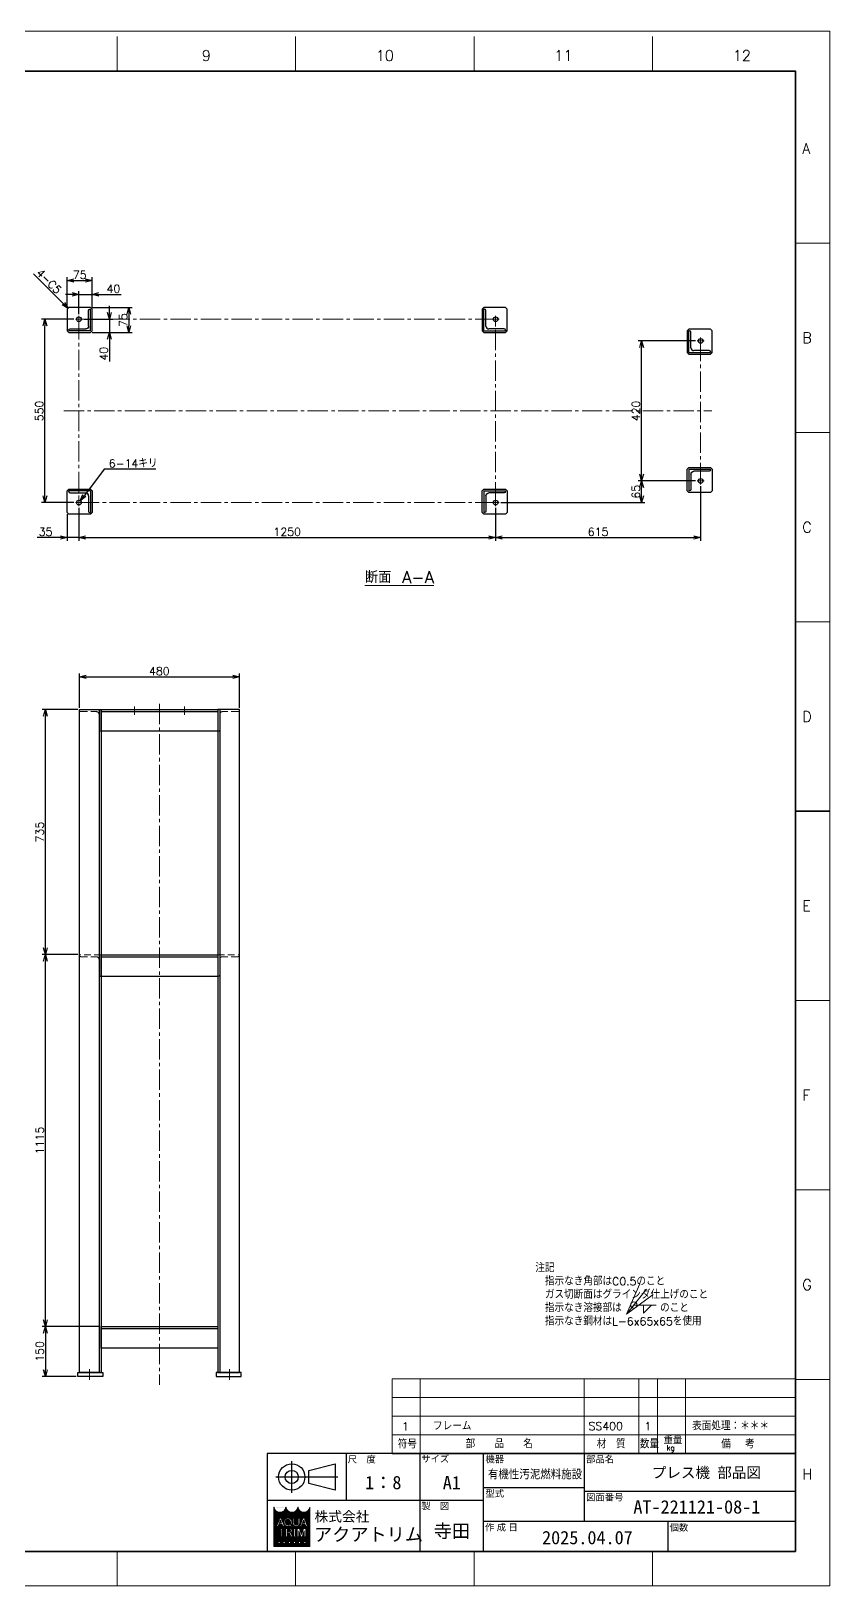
# Model space of a CAD drawing. Header units: millimetres. Extents: x 0 to 6626, y -38 to 4663.
# Drawn here: x 4229 to 6626, y 0 to 4663 of the extents above; entities that cross this region are included whole.
import ezdxf
from ezdxf.enums import TextEntityAlignment as Align

# ---------------------------------------------------------------- set-up
doc = ezdxf.new("R2010")
doc.units = ezdxf.units.MM
doc.header["$LTSCALE"] = 3.2
doc.header["$PDMODE"] = 99
doc.header["$PDSIZE"] = 1
doc.linetypes.add('CENTER2', pattern=[28.575, 19.05, -3.175, 3.175, -3.175])
doc.linetypes.add('HIDDEN', pattern=[9.525, 6.35, -3.175])
for name, color, linetype, lineweight in [('04_HIDDEN', 2, 'HIDDEN', 13), ('05_CENTER', 4, 'CENTER2', 13), ('07_TEXT', 3, 'Continuous', 13), ('08_DIM', 3, 'Continuous', 13), ('90_FRAME', 5, 'Continuous', 35)]:
    doc.layers.add(name, color=color, linetype=linetype, lineweight=lineweight)
doc.layers.add('91_BLANK', color=5, linetype='Continuous', lineweight=0, plot=False)
doc.styles.add('KSS_TXT', font='txt.shx', dxfattribs={"bigfont": 'extfont2.shx'})
doc.styles.add('MS_G', font='MS Gothic.ttf')
doc.styles.get("Standard").update_dxf_attribs({"font": 'txt.shx', "bigfont": 'extfont2.shx'})
doc.styles.add('表題用', font='MS PGothic.ttf')
doc.dimstyles.new('KSS_DIM', dxfattribs={"dimscale": 8, "dimtxt": 3, "dimasz": 2.5, "dimexe": 1.25, "dimexo": 0.625, "dimtad": 1, "dimdsep": 46, "dimtxsty": 'KSS_TXT', "dimblk": 'OPEN30', "dimcen": 0, "dimazin": 2, "dimtfac": 0.75, "dimtmove": 0, "dimatfit": 3, "dimldrblk": 'OPEN30', "dimfxl": 1.25, "dimtolj": 1, "dimarcsym": 0})
doc.dimstyles.new('KSS_DIM$3', dxfattribs={"dimscale": 8, "dimtxt": 3, "dimasz": 2.5, "dimexe": 1.25, "dimexo": 0.625, "dimtad": 1, "dimtih": 1, "dimtoh": 1, "dimdsep": 46, "dimtxsty": 'KSS_TXT', "dimblk": 'OPEN30', "dimcen": 0, "dimazin": 2, "dimtfac": 0.75, "dimtofl": 0, "dimtmove": 0, "dimatfit": 3, "dimldrblk": 'OPEN30', "dimfxl": 1.25, "dimtolj": 1, "dimarcsym": 0})

# ---------------------------------------------------------------- blocks, each defined once
blk = doc.blocks.new('Weld-line')
blk.add_line((0, 0), (1, 0))
blk = doc.blocks.new('Weld10-s5')
blk.add_circle((0, 0), 2)
blk = doc.blocks.new('Weld10-a1')
for p, q in [((5, 0), (0, 5)), ((0, 5), (0, 0)), ((0, 0), (5, 0))]:
    blk.add_line(p, q)
at = {"width": 0.9}
blk.add_attdef('S', text='', height=2.8, dxfattribs=at).set_placement((-2, 1), align=Align.RIGHT)
blk.add_attdef('L', (8, 1), '', height=2.8, dxfattribs=at)
blk = doc.blocks.new('_Open30')
at = {"color": 0, "linetype": 'ByBlock', "lineweight": -2}
for p, q in [((-1, 0.268), (0, 0)), ((0, 0), (-1, -0.268)), ((0, 0), (-1, 0))]:
    blk.add_line(p, q, dxfattribs=at)
blk = doc.blocks.new('*D185')
at = {"layer": '08_DIM', "color": 0, "lineweight": -2, "transparency": 16777216}
for p, q in [((4372.8, 3233.8), (4372.8, 3134.5)), ((4337.8, 3214.1), (4337.8, 3134.5)), ((4317.8, 3144.5), (4247.8, 3144.5)), ((4372.8, 3144.5), (4337.8, 3144.5)), ((4392.8, 3144.5), (4412.8, 3144.5))]:
    blk.add_line(p, q, dxfattribs=at)
at = {"layer": 'Defpoints', "color": 0, "transparency": 16777216}
for p in [(4337.8, 3219.1), (4372.8, 3238.8), (4337.8, 3144.5)]:
    blk.add_point(p, dxfattribs=at)
at = {"layer": '08_DIM', "color": 0, "lineweight": -2, "transparency": 16777216, "xscale": 20, "yscale": 20, "zscale": 20}
blk.add_blockref('_Open30', (4337.8, 3144.5), dxfattribs=at)
at = {"layer": '08_DIM', "color": 0, "lineweight": -2, "transparency": 16777216, "xscale": 20, "yscale": 20, "zscale": 20, "rotation": 180}
blk.add_blockref('_Open30', (4372.8, 3144.5), dxfattribs=at)
at = {"layer": '08_DIM', "color": 0, "transparency": 16777216, "insert": (4272.8, 3161.5), "char_height": 24, "attachment_point": 5, "style": 'KSS_TXT'}
blk.add_mtext('\\A1;35', dxfattribs=at)
blk = doc.blocks.new('*D186')
at = {"layer": '08_DIM', "color": 0, "lineweight": -2, "transparency": 16777216}
for p, q in [((4372.8, 3233.8), (4372.8, 3134.5)), ((5622.8, 3233.8), (5622.8, 3134.5)), ((4392.8, 3144.5), (5602.8, 3144.5))]:
    blk.add_line(p, q, dxfattribs=at)
at = {"layer": 'Defpoints', "color": 0, "transparency": 16777216}
for p in [(4372.8, 3238.8), (5622.8, 3238.8), (5622.8, 3144.5)]:
    blk.add_point(p, dxfattribs=at)
at = {"layer": '08_DIM', "color": 0, "lineweight": -2, "transparency": 16777216, "xscale": 20, "yscale": 20, "zscale": 20, "rotation": 180}
blk.add_blockref('_Open30', (4372.8, 3144.5), dxfattribs=at)
at = {"layer": '08_DIM', "color": 0, "lineweight": -2, "transparency": 16777216, "xscale": 20, "yscale": 20, "zscale": 20}
blk.add_blockref('_Open30', (5622.8, 3144.5), dxfattribs=at)
at = {"layer": '08_DIM', "color": 0, "transparency": 16777216, "insert": (4997.8, 3161.5), "char_height": 24, "attachment_point": 5, "style": 'KSS_TXT'}
blk.add_mtext('\\A1;1250', dxfattribs=at)
blk = doc.blocks.new('*D187')
at = {"layer": '08_DIM', "color": 0, "lineweight": -2, "transparency": 16777216}
for p, q in [((6237.8, 3298.8), (6237.8, 3134.5)), ((5622.8, 3233.8), (5622.8, 3134.5)), ((5642.8, 3144.5), (6217.8, 3144.5))]:
    blk.add_line(p, q, dxfattribs=at)
at = {"layer": 'Defpoints', "color": 0, "transparency": 16777216}
for p in [(6237.8, 3303.8), (5622.8, 3238.8), (6237.8, 3144.5)]:
    blk.add_point(p, dxfattribs=at)
at = {"layer": '08_DIM', "color": 0, "lineweight": -2, "transparency": 16777216, "xscale": 20, "yscale": 20, "zscale": 20, "rotation": 180}
blk.add_blockref('_Open30', (5622.8, 3144.5), dxfattribs=at)
at = {"layer": '08_DIM', "color": 0, "lineweight": -2, "transparency": 16777216, "xscale": 20, "yscale": 20, "zscale": 20}
blk.add_blockref('_Open30', (6237.8, 3144.5), dxfattribs=at)
at = {"layer": '08_DIM', "color": 0, "transparency": 16777216, "insert": (5930.3, 3161.5), "char_height": 24, "attachment_point": 5, "style": 'KSS_TXT'}
blk.add_mtext('\\A1;615', dxfattribs=at)
blk = doc.blocks.new('*D188')
at = {"layer": '08_DIM', "color": 0, "lineweight": -2, "transparency": 16777216}
for p, q in [((4357.4, 3799.1), (4261, 3799.1)), ((4271, 3269.1), (4271, 3779.1)), ((4357.4, 3249.1), (4261, 3249.1))]:
    blk.add_line(p, q, dxfattribs=at)
at = {"layer": 'Defpoints', "color": 0, "transparency": 16777216}
for p in [(4271, 3799.1), (4362.4, 3799.1), (4362.4, 3249.1)]:
    blk.add_point(p, dxfattribs=at)
at = {"layer": '08_DIM', "color": 0, "lineweight": -2, "transparency": 16777216, "xscale": 20, "yscale": 20, "zscale": 20}
for p, rotation in [((4271, 3799.1), 90), ((4271, 3249.1), 270)]:
    blk.add_blockref('_Open30', p, dxfattribs=dict(at, rotation=rotation))
at = {"layer": '08_DIM', "color": 0, "transparency": 16777216, "insert": (4254, 3524.1), "char_height": 24, "attachment_point": 5, "rotation": 90, "style": 'KSS_TXT'}
blk.add_mtext('\\A1;550', dxfattribs=at)
blk = doc.blocks.new('*D189')
at = {"layer": '08_DIM', "color": 0, "lineweight": -2, "transparency": 16777216}
for p, q in [((6222.4, 3314.1), (6050.7, 3314.1)), ((6060.7, 3269.1), (6060.7, 3294.1)), ((5638.1, 3249.1), (6070.7, 3249.1))]:
    blk.add_line(p, q, dxfattribs=at)
at = {"layer": 'Defpoints', "color": 0, "transparency": 16777216}
for p in [(6060.7, 3314.1), (6227.4, 3314.1), (5633.1, 3249.1)]:
    blk.add_point(p, dxfattribs=at)
at = {"layer": '08_DIM', "color": 0, "lineweight": -2, "transparency": 16777216, "xscale": 20, "yscale": 20, "zscale": 20}
for p, rotation in [((6060.7, 3314.1), 90), ((6060.7, 3249.1), 270)]:
    blk.add_blockref('_Open30', p, dxfattribs=dict(at, rotation=rotation))
at = {"layer": '08_DIM', "color": 0, "transparency": 16777216, "insert": (6043.7, 3281.6), "char_height": 24, "attachment_point": 5, "rotation": 90, "style": 'KSS_TXT'}
blk.add_mtext('\\A1;65', dxfattribs=at)
blk = doc.blocks.new('*D190')
at = {"layer": '08_DIM', "color": 0, "lineweight": -2, "transparency": 16777216}
for p, q in [((6222.4, 3734.1), (6050.7, 3734.1)), ((6060.7, 3334.1), (6060.7, 3714.1)), ((6222.4, 3314.1), (6050.7, 3314.1))]:
    blk.add_line(p, q, dxfattribs=at)
at = {"layer": 'Defpoints', "color": 0, "transparency": 16777216}
for p in [(6060.7, 3734.1), (6227.4, 3734.1), (6227.4, 3314.1)]:
    blk.add_point(p, dxfattribs=at)
at = {"layer": '08_DIM', "color": 0, "lineweight": -2, "transparency": 16777216, "xscale": 20, "yscale": 20, "zscale": 20}
for p, rotation in [((6060.7, 3734.1), 90), ((6060.7, 3314.1), 270)]:
    blk.add_blockref('_Open30', p, dxfattribs=dict(at, rotation=rotation))
at = {"layer": '08_DIM', "color": 0, "transparency": 16777216, "insert": (6043.7, 3524.1), "char_height": 24, "attachment_point": 5, "rotation": 90, "style": 'KSS_TXT'}
blk.add_mtext('\\A1;420', dxfattribs=at)
blk = doc.blocks.new('*D191')
at = {"layer": '08_DIM', "color": 0, "lineweight": -2, "transparency": 16777216}
for p, q in [((4337.8, 3834.1), (4337.8, 3925.2)), ((4412.8, 3834.1), (4412.8, 3925.2)), ((4357.8, 3915.2), (4392.8, 3915.2))]:
    blk.add_line(p, q, dxfattribs=at)
at = {"layer": 'Defpoints', "color": 0, "transparency": 16777216}
for p in [(4412.8, 3915.2), (4337.8, 3829.1), (4412.8, 3829.1)]:
    blk.add_point(p, dxfattribs=at)
at = {"layer": '08_DIM', "color": 0, "lineweight": -2, "transparency": 16777216, "xscale": 20, "yscale": 20, "zscale": 20, "rotation": 180}
blk.add_blockref('_Open30', (4337.8, 3915.2), dxfattribs=at)
at = {"layer": '08_DIM', "color": 0, "lineweight": -2, "transparency": 16777216, "xscale": 20, "yscale": 20, "zscale": 20}
blk.add_blockref('_Open30', (4412.8, 3915.2), dxfattribs=at)
at = {"layer": '08_DIM', "color": 0, "transparency": 16777216, "insert": (4375.3, 3932.3), "char_height": 24, "attachment_point": 5, "style": 'KSS_TXT'}
blk.add_mtext('\\A1;75', dxfattribs=at)
blk = doc.blocks.new('*D192')
at = {"layer": '08_DIM', "color": 0, "lineweight": -2, "transparency": 16777216}
for p, q in [((4352.8, 3873.6), (4332.8, 3873.6)), ((4372.8, 3814.5), (4372.8, 3883.6)), ((4372.8, 3873.6), (4412.8, 3873.6)), ((4412.8, 3834.1), (4412.8, 3883.6)), ((4432.8, 3873.6), (4499.8, 3873.6))]:
    blk.add_line(p, q, dxfattribs=at)
at = {"layer": 'Defpoints', "color": 0, "transparency": 16777216}
for p in [(4412.8, 3873.6), (4412.8, 3829.1), (4372.8, 3809.5)]:
    blk.add_point(p, dxfattribs=at)
at = {"layer": '08_DIM', "color": 0, "lineweight": -2, "transparency": 16777216, "xscale": 20, "yscale": 20, "zscale": 20}
blk.add_blockref('_Open30', (4372.8, 3873.6), dxfattribs=at)
at = {"layer": '08_DIM', "color": 0, "lineweight": -2, "transparency": 16777216, "xscale": 20, "yscale": 20, "zscale": 20, "rotation": 180}
blk.add_blockref('_Open30', (4412.8, 3873.6), dxfattribs=at)
at = {"layer": '08_DIM', "color": 0, "transparency": 16777216, "insert": (4476.3, 3890.6), "char_height": 24, "attachment_point": 5, "style": 'KSS_TXT'}
blk.add_mtext('\\A1;40', dxfattribs=at)
blk = doc.blocks.new('*D193')
at = {"layer": '08_DIM', "color": 0, "lineweight": -2, "transparency": 16777216}
for p, q in [((4464.3, 3819.1), (4464.3, 3839.1)), ((4388.1, 3799.1), (4474.3, 3799.1)), ((4464.3, 3799.1), (4464.3, 3759.1)), ((4412.8, 3759.1), (4474.3, 3759.1)), ((4464.3, 3739.1), (4464.3, 3672.1))]:
    blk.add_line(p, q, dxfattribs=at)
at = {"layer": 'Defpoints', "color": 0, "transparency": 16777216}
for p in [(4383.1, 3799.1), (4407.8, 3759.1), (4464.3, 3759.1)]:
    blk.add_point(p, dxfattribs=at)
at = {"layer": '08_DIM', "color": 0, "lineweight": -2, "transparency": 16777216, "xscale": 20, "yscale": 20, "zscale": 20}
for p, rotation in [((4464.3, 3799.1), 270), ((4464.3, 3759.1), 90)]:
    blk.add_blockref('_Open30', p, dxfattribs=dict(at, rotation=rotation))
at = {"layer": '08_DIM', "color": 0, "transparency": 16777216, "insert": (4447.3, 3695.6), "char_height": 24, "attachment_point": 5, "rotation": 90, "style": 'KSS_TXT'}
blk.add_mtext('\\A1;40', dxfattribs=at)
blk = doc.blocks.new('*D194')
at = {"layer": '08_DIM', "color": 0, "lineweight": -2, "transparency": 16777216}
for p, q in [((4412.8, 3834.1), (4532.5, 3834.1)), ((4522.5, 3814.1), (4522.5, 3779.1)), ((4412.8, 3759.1), (4532.5, 3759.1))]:
    blk.add_line(p, q, dxfattribs=at)
at = {"layer": 'Defpoints', "color": 0, "transparency": 16777216}
for p in [(4407.8, 3834.1), (4407.8, 3759.1), (4522.5, 3759.1)]:
    blk.add_point(p, dxfattribs=at)
at = {"layer": '08_DIM', "color": 0, "lineweight": -2, "transparency": 16777216, "xscale": 20, "yscale": 20, "zscale": 20}
for p, rotation in [((4522.5, 3834.1), 90), ((4522.5, 3759.1), 270)]:
    blk.add_blockref('_Open30', p, dxfattribs=dict(at, rotation=rotation))
at = {"layer": '08_DIM', "color": 0, "transparency": 16777216, "insert": (4505.5, 3796.6), "char_height": 24, "attachment_point": 5, "rotation": 90, "style": 'KSS_TXT'}
blk.add_mtext('\\A1;75', dxfattribs=at)
blk = doc.blocks.new('*D195')
at = {"layer": '08_DIM', "color": 0, "lineweight": -2, "transparency": 16777216}
blk.add_line((4326.1, 3845.8), (4236.2, 3935.7), dxfattribs=at)
at = {"layer": 'Defpoints', "color": 0, "transparency": 16777216}
for p in [(4229.5, 3942.3), (4229.5, 3942.3), (4340.3, 3831.6)]:
    blk.add_point(p, dxfattribs=at)
at = {"layer": '08_DIM', "color": 0, "lineweight": -2, "transparency": 16777216, "xscale": 20, "yscale": 20, "zscale": 20, "rotation": 315}
blk.add_blockref('_Open30', (4340.3, 3831.6), dxfattribs=at)
at = {"layer": '08_DIM', "color": 0, "transparency": 16777216, "insert": (4282.9, 3913), "char_height": 24, "attachment_point": 5, "rotation": 315, "style": 'KSS_TXT'}
blk.add_mtext('\\A1;4-C5', dxfattribs=at)
blk = doc.blocks.new('*D196')
at = {"layer": '08_DIM', "color": 0, "lineweight": -2, "transparency": 16777216}
for p, q in [((4449, 3349.6), (4389.1, 3270.6)), ((4603.2, 3349.6), (4449, 3349.6))]:
    blk.add_line(p, q, dxfattribs=at)
at = {"layer": 'Defpoints', "color": 0, "transparency": 16777216}
for p in [(4368.5, 3243.5), (4377, 3254.7)]:
    blk.add_point(p, dxfattribs=at)
at = {"layer": '08_DIM', "color": 0, "lineweight": -2, "transparency": 16777216, "xscale": 20, "yscale": 20, "zscale": 20, "rotation": 232.8292737264788}
blk.add_blockref('_Open30', (4377, 3254.7), dxfattribs=at)
at = {"layer": '08_DIM', "color": 0, "transparency": 16777216, "insert": (4535.6, 3366.6), "char_height": 24, "attachment_point": 5, "style": 'KSS_TXT'}
blk.add_mtext('\\A1;6-14キリ', dxfattribs=at)
blk = doc.blocks.new('A$C402B3D07')
at = {"color": 0}
for p, q in [((0, 0), (-65, 0)), ((-65, -2), (-65, 0)), ((0, 0), (0, -65)), ((-61, -6), (-14.5, -6)), ((-6, -14.5), (-6, -61)), ((-2, -65), (0, -65))]:
    blk.add_line(p, q, dxfattribs=at)
for centre, radius, start, end in [((-61, -2), 4, 180, 270), ((-14.5, -14.5), 8.5, 0, 90), ((-2, -61), 4, 180, 270)]:
    blk.add_arc(centre, radius, start, end, dxfattribs=at)
blk = doc.blocks.new('*D208')
at = {"layer": '08_DIM', "color": 0, "lineweight": -2, "transparency": 16777216}
for p, q in [((4434.2, 778.3), (4262.3, 778.3)), ((4272.3, 758.3), (4272.3, 648.3)), ((4364.2, 628.3), (4262.3, 628.3))]:
    blk.add_line(p, q, dxfattribs=at)
at = {"layer": 'Defpoints', "color": 0, "transparency": 16777216}
for p in [(4439.2, 778.3), (4272.3, 628.3), (4369.2, 628.3)]:
    blk.add_point(p, dxfattribs=at)
at = {"layer": '08_DIM', "color": 0, "lineweight": -2, "transparency": 16777216, "xscale": 20, "yscale": 20, "zscale": 20}
for p, rotation in [((4272.3, 778.3), 90), ((4272.3, 628.3), 270)]:
    blk.add_blockref('_Open30', p, dxfattribs=dict(at, rotation=rotation))
at = {"layer": '08_DIM', "color": 0, "transparency": 16777216, "insert": (4255.3, 703.3), "char_height": 24, "attachment_point": 5, "rotation": 90, "style": 'KSS_TXT'}
blk.add_mtext('\\A1;150', dxfattribs=at)
blk = doc.blocks.new('*D209')
at = {"layer": '08_DIM', "color": 0, "lineweight": -2, "transparency": 16777216}
for p, q in [((4369.2, 1893.3), (4262.3, 1893.3)), ((4272.3, 798.3), (4272.3, 1873.3)), ((4434.2, 778.3), (4262.3, 778.3))]:
    blk.add_line(p, q, dxfattribs=at)
at = {"layer": 'Defpoints', "color": 0, "transparency": 16777216}
for p in [(4272.3, 1893.3), (4374.2, 1893.3), (4439.2, 778.3)]:
    blk.add_point(p, dxfattribs=at)
at = {"layer": '08_DIM', "color": 0, "lineweight": -2, "transparency": 16777216, "xscale": 20, "yscale": 20, "zscale": 20}
for p, rotation in [((4272.3, 1893.3), 90), ((4272.3, 778.3), 270)]:
    blk.add_blockref('_Open30', p, dxfattribs=dict(at, rotation=rotation))
at = {"layer": '08_DIM', "color": 0, "transparency": 16777216, "insert": (4255.3, 1335.8), "char_height": 24, "attachment_point": 5, "rotation": 90, "style": 'KSS_TXT'}
blk.add_mtext('\\A1;1115', dxfattribs=at)
blk = doc.blocks.new('*D210')
at = {"layer": '08_DIM', "color": 0, "lineweight": -2, "transparency": 16777216}
for p, q in [((4369.2, 2628.3), (4262.3, 2628.3)), ((4272.3, 1913.3), (4272.3, 2608.3)), ((4369.2, 1893.3), (4262.3, 1893.3))]:
    blk.add_line(p, q, dxfattribs=at)
at = {"layer": 'Defpoints', "color": 0, "transparency": 16777216}
for p in [(4272.3, 2628.3), (4374.2, 2628.3), (4374.2, 1893.3)]:
    blk.add_point(p, dxfattribs=at)
at = {"layer": '08_DIM', "color": 0, "lineweight": -2, "transparency": 16777216, "xscale": 20, "yscale": 20, "zscale": 20}
for p, rotation in [((4272.3, 2628.3), 90), ((4272.3, 1893.3), 270)]:
    blk.add_blockref('_Open30', p, dxfattribs=dict(at, rotation=rotation))
at = {"layer": '08_DIM', "color": 0, "transparency": 16777216, "insert": (4255.3, 2260.8), "char_height": 24, "attachment_point": 5, "rotation": 90, "style": 'KSS_TXT'}
blk.add_mtext('\\A1;735', dxfattribs=at)
blk = doc.blocks.new('*D211')
at = {"layer": '08_DIM', "color": 0, "lineweight": -2, "transparency": 16777216}
for p, q in [((4374.2, 2633.3), (4374.2, 2736.6)), ((4394.2, 2726.6), (4834.2, 2726.6)), ((4854.2, 2633.3), (4854.2, 2736.6))]:
    blk.add_line(p, q, dxfattribs=at)
at = {"layer": 'Defpoints', "color": 0, "transparency": 16777216}
for p in [(4854.2, 2726.6), (4374.2, 2628.3), (4854.2, 2628.3)]:
    blk.add_point(p, dxfattribs=at)
at = {"layer": '08_DIM', "color": 0, "lineweight": -2, "transparency": 16777216, "xscale": 20, "yscale": 20, "zscale": 20, "rotation": 180}
blk.add_blockref('_Open30', (4374.2, 2726.6), dxfattribs=at)
at = {"layer": '08_DIM', "color": 0, "lineweight": -2, "transparency": 16777216, "xscale": 20, "yscale": 20, "zscale": 20}
blk.add_blockref('_Open30', (4854.2, 2726.6), dxfattribs=at)
at = {"layer": '08_DIM', "color": 0, "transparency": 16777216, "insert": (4614.2, 2743.6), "char_height": 24, "attachment_point": 5, "style": 'KSS_TXT'}
blk.add_mtext('\\A1;480', dxfattribs=at)
blk = doc.blocks.new('Jis_w20130906110600')
blk.add_blockref('Weld10-s5', (0, 0))
at = {"xscale": -1, "rotation": 180}
blk.add_blockref('Weld10-a1', (6, 0), dxfattribs=at)
at = {"layer": '08_DIM', "xscale": 14, "yscale": 14, "zscale": 14}
blk.add_blockref('Weld-line', (0, 0), dxfattribs=at)
at = {"style": 'KSS_TXT', "flags": 1}
blk.add_attdef('JISINFO', (0, 0), '', height=3, dxfattribs=at)
at = {"layer": '08_DIM'}
blk.add_leader([(-4.63, -5.77), (0, 0)], dimstyle='KSS_DIM', dxfattribs=at)

msp = doc.modelspace()

# ---------------------------------------------------------------- hatches: boundary and pattern name
at = {"layer": '90_FRAME', "lineweight": 5}
h = msp.add_hatch(dxfattribs=at)
h.set_pattern_fill('_USER', color=4, scale=2.4, angle=45, pattern_type=0)
h.set_pattern_definition([(45, (6e-06, 8e-07), (-1.6970563, 1.6970563), [])])
edge = h.paths.add_edge_path()
edge.add_arc((5065.568, 236.089), 0.512, 90, 180)
edge.add_ellipse((5047.637, 236.089), major_axis=(-17.419, 0), ratio=0.88235294, start_angle=360, end_angle=540, ccw=False)
edge.add_arc((5029.706, 236.089), 0.512, 3.187318, 180)
edge.add_ellipse((5011.775, 236.089), major_axis=(-17.419, 0), ratio=0.88235294, start_angle=360, end_angle=540, ccw=False)
edge.add_arc((4993.844, 236.089), 0.512, 3.187318, 180)
edge.add_ellipse((4975.912, 236.089), major_axis=(-17.419, 0), ratio=0.88235294, start_angle=360, end_angle=540, ccw=False)
edge.add_arc((4957.981, 236.089), 0.512, 3.187318, 90)
edge.add_line((4957.981, 236.601), (4957.981, 118.255))
edge.add_line((4957.981, 118.255), (5065.568, 118.255))
edge.add_line((5065.568, 118.255), (5065.568, 236.601))
h.paths.add_polyline_path([(4975.33, 203.395), (4979.577, 203.395), (4989.237, 177.903), (4989.237, 177.78), (4984.638, 177.78), (4982.234, 184.533), (4972.776, 184.533), (4974.163, 188.426), (4980.847, 188.426), (4977.454, 197.956), (4970.269, 177.78), (4965.67, 177.78), (4965.67, 177.903)], flags=16)
edge = h.paths.add_edge_path(flags=16)
edge.add_ellipse((4999.928, 192.124), major_axis=(-11.783, 0), ratio=0.95652174, start_angle=180, end_angle=360, ccw=False)
edge.add_line((5011.711, 192.124), (5011.711, 189.051))
edge.add_ellipse((4999.928, 189.051), major_axis=(-11.783, 0), ratio=0.95652174, start_angle=142.105255, end_angle=180, ccw=False)
edge.add_line((5009.226, 182.128), (5005.925, 184.848))
edge.add_ellipse((4999.928, 189.352), major_axis=(7.514, 0), ratio=0.99503582, start_angle=-37.042763, end_angle=0)
edge.add_line((5007.441, 189.352), (5007.441, 191.823))
edge.add_ellipse((4999.928, 191.823), major_axis=(7.514, 0), ratio=0.99471826, start_angle=360, end_angle=540)
edge.add_line((4992.414, 191.823), (4992.414, 189.352))
edge.add_ellipse((4999.928, 189.352), major_axis=(7.514, 0), ratio=0.99503582, start_angle=-180, end_angle=-65.757949)
edge.add_line((5003.013, 182.535), (5000.921, 184.571))
edge.add_line((5000.921, 184.571), (5003.19, 186.981))
edge.add_line((5003.19, 186.981), (5012.679, 179.162))
edge.add_line((5012.679, 179.162), (5009.713, 176.013))
edge.add_line((5009.713, 176.013), (5006.152, 179.48))
edge.add_ellipse((4999.928, 189.051), major_axis=(-11.783, 0), ratio=0.95652174, start_angle=0, end_angle=121.883625, ccw=False)
edge.add_line((4988.144, 189.051), (4988.144, 192.124))
h.paths.add_polyline_path([(4989.999, 172.656), (4989.999, 169.07), (4982.314, 169.07, 0.41421356), (4981.802, 168.558), (4981.802, 147.04), (4977.191, 147.04), (4977.191, 168.558, 0.41421356), (4976.679, 169.07), (4968.994, 169.07), (4968.994, 172.656)], flags=16)
edge = h.paths.add_edge_path(flags=16)
edge.add_line((4992.919, 172.656), (5004.702, 172.656))
edge.add_ellipse((5004.702, 165.918), major_axis=(-8.27, 0), ratio=0.8148203, start_angle=111.386975, end_angle=270, ccw=False)
edge.add_arc((5005.971, 156.786), 3.35, 22.272952, 58.553113, ccw=False)
edge.add_line((5009.07, 158.055), (5013.485, 147.245))
edge.add_line((5013.485, 147.245), (5013.485, 147.04))
edge.add_line((5013.485, 147.04), (5008.515, 147.04))
edge.add_line((5008.515, 147.04), (5004.615, 157.895))
edge.add_arc((5002.714, 157.13), 2.049, 21.928298, 90)
edge.add_line((5002.714, 159.179), (4997.684, 159.179))
edge.add_line((4997.684, 159.179), (4997.684, 162.766))
edge.add_line((4997.684, 162.766), (5005.317, 162.766))
edge.add_arc((5005.207, 165.918), 3.154, 271.997057, 448.002943)
edge.add_line((5005.317, 169.07), (4997.53, 169.07))
edge.add_line((4997.53, 169.07), (4997.53, 147.04))
edge.add_line((4997.53, 147.04), (4992.919, 147.04))
edge.add_line((4992.919, 147.04), (4992.919, 172.656))
h.paths.add_polyline_path([(5014.079, 203.395), (5018.69, 203.395), (5018.69, 189.051, 0.17503056), (5020.724, 183.179, 0.25714961), (5028.952, 183.179, 0.17503056), (5030.986, 189.051), (5030.986, 203.395), (5035.597, 203.395), (5035.597, 188.124, -0.37939124), (5025.606, 177.78), (5024.069, 177.78, -0.37939124), (5014.079, 188.124)], flags=16)
h.paths.add_polyline_path([(5017.37, 172.656), (5023.005, 172.656), (5023.005, 169.07, 0.41421356), (5022.493, 168.558), (5022.493, 151.139, 0.41421356), (5023.005, 150.627), (5023.005, 147.04), (5017.37, 147.04), (5017.37, 150.627, 0.41421356), (5017.882, 151.139), (5017.882, 168.558, 0.41421356), (5017.37, 169.07)], flags=16)
h.paths.add_polyline_path([(5027.621, 172.656), (5034.312, 172.656), (5040.429, 154.052), (5046.546, 172.656), (5053.241, 172.656), (5053.241, 147.04), (5048.63, 147.04), (5048.63, 164.972), (5042.734, 147.04), (5038.124, 147.04), (5032.228, 164.972), (5032.232, 147.04), (5027.621, 147.04)], flags=16)
h.paths.add_polyline_path([(5044.996, 203.395), (5049.244, 203.395), (5058.904, 177.903), (5058.904, 177.78), (5054.305, 177.78), (5051.9, 184.533), (5042.443, 184.533), (5043.829, 188.426), (5050.514, 188.426), (5047.12, 197.956), (5039.936, 177.78), (5035.337, 177.78), (5035.337, 177.903)], flags=16)
h.paths.add_polyline_path([(4970.277, 133.625), (4976.425, 133.625), (4976.425, 127.477), (4970.277, 127.477)], flags=16)
h.paths.add_polyline_path([(4985.646, 133.625), (4991.794, 133.625), (4991.794, 127.477), (4985.646, 127.477)], flags=16)
h.paths.add_polyline_path([(5001.016, 133.625), (5007.164, 133.625), (5007.164, 127.477), (5001.016, 127.477)], flags=16)
h.paths.add_polyline_path([(5016.386, 133.625), (5022.533, 133.625), (5022.533, 127.477), (5016.386, 127.477)], flags=16)
h.paths.add_polyline_path([(5031.755, 133.625), (5037.903, 133.625), (5037.903, 127.477), (5031.755, 127.477)], flags=16)
h.paths.add_polyline_path([(5047.125, 133.625), (5053.272, 133.625), (5053.272, 127.477), (5047.125, 127.477)], flags=16)

# ---------------------------------------------------------------- linework, layer by layer
at = {"color": 0}
for p, q in [((4433.19, 2628.272), (4433.19, 640.272)), ((4439.19, 2622.272), (4789.19, 2622.272)), ((4795.19, 2628.272), (4795.19, 640.272)), ((4439.19, 1887.272), (4789.19, 1887.272)), ((4439.19, 772.272), (4789.19, 772.272))]:
    msp.add_line(p, q, dxfattribs=at)
for points in [[(4342.778, 3759.109), (4407.778, 3759.109), (4412.778, 3764.109), (4412.778, 3829.109), (4407.778, 3834.109), (4342.778, 3834.109), (4337.778, 3829.109), (4337.778, 3764.109)], [(5587.778, 3759.109), (5652.778, 3759.109), (5657.778, 3764.109), (5657.778, 3829.109), (5652.778, 3834.109), (5587.778, 3834.109), (5582.778, 3829.109), (5582.778, 3764.109)], [(6202.778, 3694.109), (6267.778, 3694.109), (6272.778, 3699.109), (6272.778, 3764.109), (6267.778, 3769.109), (6202.778, 3769.109), (6197.778, 3764.109), (6197.778, 3699.109)], [(6202.778, 3354.109), (6267.778, 3354.109), (6272.778, 3349.109), (6272.778, 3284.109), (6267.778, 3279.109), (6202.778, 3279.109), (6197.778, 3284.109), (6197.778, 3349.109)], [(4342.778, 3289.109), (4407.778, 3289.109), (4412.778, 3284.109), (4412.778, 3219.109), (4407.778, 3214.109), (4342.778, 3214.109), (4337.778, 3219.109), (4337.778, 3284.109)], [(5587.778, 3289.109), (5652.778, 3289.109), (5657.778, 3284.109), (5657.778, 3219.109), (5652.778, 3214.109), (5587.778, 3214.109), (5582.778, 3219.109), (5582.778, 3284.109)], [(4374.19, 2628.272), (4439.19, 2628.272), (4439.19, 640.272), (4374.19, 640.272)], [(4439.19, 2628.272), (4789.19, 2628.272), (4789.19, 2563.272), (4439.19, 2563.272)], [(4854.19, 2628.272), (4789.19, 2628.272), (4789.19, 640.272), (4854.19, 640.272)], [(4439.19, 1893.272), (4789.19, 1893.272), (4789.19, 1828.272), (4439.19, 1828.272)], [(4439.19, 778.272), (4789.19, 778.272), (4789.19, 713.272), (4439.19, 713.272)], [(4369.19, 640.272), (4444.19, 640.272), (4444.19, 628.272), (4369.19, 628.272)], [(4859.19, 640.272), (4784.19, 640.272), (4784.19, 628.272), (4859.19, 628.272)]]:
    msp.add_lwpolyline(points, close=True, dxfattribs=at)
for centre in [(4372.778, 3799.109), (5622.778, 3799.109), (6237.778, 3734.109), (6237.778, 3314.109), (4372.778, 3249.109), (5622.778, 3249.109)]:
    msp.add_circle(centre, 7, dxfattribs=at)
at = {"layer": '05_CENTER'}
for p, q in [((4383.119, 3799.109), (4362.437, 3799.109)), ((4372.778, 3809.45), (4372.778, 3788.768)), ((5633.119, 3799.109), (5612.437, 3799.109)), ((5622.778, 3809.45), (5622.778, 3788.768)), ((6248.119, 3734.109), (6227.437, 3734.109)), ((6237.778, 3744.45), (6237.778, 3723.768)), ((6237.778, 3734.109), (6237.778, 3314.109)), ((4327.472, 3524.109), (6271.26, 3524.109)), ((6248.119, 3314.109), (6227.437, 3314.109)), ((6237.778, 3303.768), (6237.778, 3324.45)), ((4383.119, 3249.109), (4362.437, 3249.109)), ((4372.778, 3238.768), (4372.778, 3259.45)), ((5633.119, 3249.109), (5612.437, 3249.109)), ((5622.778, 3238.768), (5622.778, 3259.45)), ((4539.19, 2637.504), (4539.19, 2612.829)), ((4614.19, 2645.819), (4614.19, 602.936)), ((4689.19, 2637.504), (4689.19, 2612.829)), ((4404.19, 650.283), (4404.19, 617.817)), ((4824.19, 650.283), (4824.19, 617.817))]:
    msp.add_line(p, q, dxfattribs=at)
msp.add_lwpolyline([(4372.778, 3249.109), (5622.778, 3249.109), (5622.778, 3799.109), (4372.778, 3799.109)], close=True, dxfattribs=at)
at = {"layer": '90_FRAME', "color": 4, "lineweight": 13}
for p, q in [((4487.274, 4543.663), (4487.274, 4647.358)), ((5022.741, 4543.663), (5022.741, 4647.358)), ((5558.208, 4543.663), (5558.208, 4647.358)), ((6093.676, 4543.663), (6093.676, 4647.358)), ((6625.607, 4027.381), (6521.911, 4027.381)), ((6625.607, 3459.403), (6521.911, 3459.403)), ((6625.607, 2891.425), (6521.911, 2891.425)), ((6625.607, 1755.47), (6521.911, 1755.47)), ((6625.607, 1187.492), (6521.911, 1187.492)), ((5312.14, 621.403), (5312.14, 397.403)), ((5312.14, 621.403), (6521.911, 621.403)), ((5396.14, 621.403), (5396.14, 397.403)), ((5888.864, 621.403), (5888.864, 397.403)), ((6052.417, 621.403), (6052.417, 397.403)), ((6108.417, 621.403), (6108.417, 397.403)), ((6192.417, 621.403), (6192.417, 397.403)), ((6625.607, 619.514), (6521.911, 619.514)), ((5312.14, 565.403), (6521.911, 565.403)), ((5312.14, 509.403), (6521.911, 509.403)), ((5312.14, 453.403), (6521.911, 453.403)), ((4487.274, 0), (4487.274, 103.232)), ((5022.741, 0), (5022.741, 103.232)), ((5558.208, 0), (5558.208, 103.232)), ((6093.676, 0), (6093.676, 103.232))]:
    msp.add_line(p, q, dxfattribs=at)
at = {"layer": '90_FRAME'}
msp.add_line((6625.607, 2323.447), (6521.911, 2323.447), dxfattribs=at)
at = {"layer": '90_FRAME', "color": 0, "lineweight": 25}
for p, q in [((5011.171, 279.169), (5011.171, 374.209)), ((5175.511, 255.975), (5175.511, 397.403)), ((5396.14, 103.232), (5396.14, 397.403)), ((5586.769, 103.232), (5586.769, 397.403)), ((5888.864, 397.403), (5888.864, 193.746)), ((4963.651, 326.689), (5149.771, 326.689)), ((5586.769, 295.575), (5888.864, 295.575)), ((5888.864, 284.26), (6521.911, 284.26)), ((5586.769, 255.975), (4937.911, 255.975)), ((5586.769, 193.746), (6521.911, 193.746)), ((6139.854, 193.746), (6139.854, 103.232))]:
    msp.add_line(p, q, dxfattribs=at)
at = {"layer": '90_FRAME', "color": 7, "lineweight": 25}
msp.add_line((5312.14, 397.403), (6521.911, 397.403), dxfattribs=at)
at = {"layer": '90_FRAME', "color": 4, "lineweight": 5}
for p, q in [((4957.981, 118.255), (4957.981, 236.601)), ((5065.568, 236.601), (5065.568, 118.255)), ((4965.67, 177.903), (4975.33, 203.395)), ((4970.269, 177.78), (4977.454, 197.956)), ((4972.776, 184.533), (4974.163, 188.426)), ((4974.163, 188.426), (4980.847, 188.426)), ((4975.33, 203.395), (4979.577, 203.395)), ((4980.847, 188.426), (4977.454, 197.956)), ((4989.237, 177.903), (4979.577, 203.395)), ((4988.144, 192.124), (4988.144, 189.051)), ((4992.414, 191.823), (4992.414, 189.364)), ((5000.921, 184.571), (5003.19, 186.981)), ((5003.19, 186.981), (5012.679, 179.162)), ((5007.441, 191.823), (5007.441, 189.364)), ((5011.711, 192.124), (5011.711, 189.051)), ((5014.079, 188.124), (5014.079, 203.395)), ((5018.69, 203.395), (5014.079, 203.395)), ((5018.69, 189.051), (5018.69, 203.395)), ((5030.986, 189.051), (5030.986, 203.395)), ((5030.986, 203.395), (5035.597, 203.395)), ((5035.337, 177.903), (5044.996, 203.395)), ((5035.597, 188.124), (5035.597, 203.395)), ((5039.936, 177.78), (5047.12, 197.956)), ((5042.443, 184.533), (5043.829, 188.426)), ((5043.829, 188.426), (5050.514, 188.426)), ((5044.996, 203.395), (5049.244, 203.395)), ((5050.514, 188.426), (5047.12, 197.956)), ((5058.904, 177.903), (5049.244, 203.395)), ((4965.67, 177.78), (4965.67, 177.903)), ((4965.67, 177.903), (4965.67, 177.903)), ((4965.67, 177.78), (4965.67, 177.903)), ((4965.67, 177.78), (4970.269, 177.78)), ((4968.994, 172.656), (4989.999, 172.656)), ((4968.994, 172.656), (4968.994, 169.07)), ((4968.994, 169.07), (4976.679, 169.07)), ((4972.776, 184.533), (4982.234, 184.533)), ((4977.191, 147.04), (4977.191, 168.558)), ((4977.191, 147.04), (4981.802, 147.04)), ((4981.802, 147.04), (4981.802, 168.558)), ((4984.638, 177.78), (4982.234, 184.533)), ((4982.314, 169.07), (4989.999, 169.07)), ((4989.237, 177.78), (4984.638, 177.78)), ((4989.237, 177.78), (4989.237, 177.903)), ((4989.999, 172.656), (4989.999, 169.07)), ((4992.919, 172.656), (4992.919, 147.04)), ((4992.919, 172.656), (5004.702, 172.656)), ((4992.919, 147.04), (4997.53, 147.04)), ((4997.53, 147.04), (4997.53, 169.07)), ((4997.53, 169.07), (5005.317, 169.07)), ((4997.684, 159.179), (4997.684, 162.766)), ((4997.684, 162.766), (5005.317, 162.766)), ((4997.684, 159.179), (5002.714, 159.179)), ((5000.921, 184.571), (5003.013, 182.535)), ((5004.615, 157.895), (5008.515, 147.04)), ((5005.925, 184.848), (5009.226, 182.128)), ((5006.152, 179.48), (5009.713, 176.013)), ((5008.515, 147.04), (5013.485, 147.04)), ((5009.07, 158.055), (5013.485, 147.245)), ((5009.713, 176.013), (5012.679, 179.162)), ((5013.485, 147.245), (5013.485, 147.04)), ((5017.37, 172.656), (5023.005, 172.656)), ((5017.37, 172.656), (5017.37, 169.07)), ((5017.37, 147.04), (5017.37, 150.627)), ((5017.37, 147.04), (5023.005, 147.04)), ((5017.882, 151.139), (5017.882, 168.558)), ((5022.493, 151.139), (5022.493, 168.558)), ((5023.005, 172.656), (5023.005, 169.07)), ((5023.005, 147.04), (5023.005, 150.627)), ((5025.606, 177.78), (5024.069, 177.78)), ((5027.621, 172.656), (5027.621, 147.04)), ((5027.621, 172.656), (5034.312, 172.656)), ((5027.621, 147.04), (5032.232, 147.04)), ((5032.232, 147.04), (5032.228, 164.972)), ((5038.124, 147.04), (5032.228, 164.972)), ((5040.429, 154.052), (5034.312, 172.656)), ((5035.337, 177.78), (5035.337, 177.903)), ((5035.337, 177.903), (5035.337, 177.903)), ((5035.337, 177.78), (5035.337, 177.903)), ((5035.337, 177.78), (5039.936, 177.78)), ((5038.124, 147.04), (5042.734, 147.04)), ((5040.429, 154.052), (5046.546, 172.656)), ((5042.443, 184.533), (5051.9, 184.533)), ((5042.734, 147.04), (5048.63, 164.972)), ((5053.241, 172.656), (5046.546, 172.656)), ((5048.63, 164.972), (5048.63, 147.04)), ((5048.63, 147.04), (5053.241, 147.04)), ((5054.305, 177.78), (5051.9, 184.533)), ((5053.241, 147.04), (5053.241, 172.656)), ((5058.904, 177.78), (5054.305, 177.78)), ((5058.904, 177.78), (5058.904, 177.903)), ((5065.568, 118.255), (4957.981, 118.255)), ((4970.277, 133.625), (4976.425, 133.625)), ((4970.277, 133.625), (4970.277, 127.477)), ((4976.425, 127.477), (4970.277, 127.477)), ((4976.425, 133.625), (4976.425, 127.477)), ((4985.646, 133.625), (4991.794, 133.625)), ((4985.646, 133.625), (4985.646, 127.477)), ((4991.794, 127.477), (4985.646, 127.477)), ((4991.794, 133.625), (4991.794, 127.477)), ((5001.016, 133.625), (5007.164, 133.625)), ((5001.016, 133.625), (5001.016, 127.477)), ((5007.164, 127.477), (5001.016, 127.477)), ((5007.164, 133.625), (5007.164, 127.477)), ((5016.386, 133.625), (5022.533, 133.625)), ((5016.386, 133.625), (5016.386, 127.477)), ((5022.533, 127.477), (5016.386, 127.477)), ((5022.533, 133.625), (5022.533, 127.477)), ((5031.755, 133.625), (5037.903, 133.625)), ((5031.755, 133.625), (5031.755, 127.477)), ((5037.903, 127.477), (5031.755, 127.477)), ((5037.903, 133.625), (5037.903, 127.477)), ((5053.272, 133.625), (5047.125, 133.625)), ((5047.125, 133.625), (5047.125, 127.477)), ((5047.125, 127.477), (5053.272, 127.477)), ((5053.272, 133.625), (5053.272, 127.477))]:
    msp.add_line(p, q, dxfattribs=at)
at = {"layer": '90_FRAME'}
msp.add_lwpolyline([(310.767, 103.232), (6521.911, 103.232), (6521.911, 4543.663), (310.767, 4543.663)], close=True, dxfattribs=at)
at = {"layer": '90_FRAME', "color": 0, "lineweight": 25}
msp.add_lwpolyline([(4937.911, 103.232), (6521.911, 103.232), (6521.911, 397.403), (4937.911, 397.403)], close=True, dxfattribs=at)
msp.add_lwpolyline([(5062.651, 346.489), (5141.851, 366.289), (5141.851, 287.089), (5062.651, 306.889), (5062.651, 346.489)], dxfattribs=at)
for radius in [39.6, 19.8]:
    msp.add_circle((5011.171, 326.689), radius, dxfattribs=at)
at = {"layer": '90_FRAME', "color": 4, "lineweight": 5}
for centre, radius, start, end in [((4957.981, 236.089), 0.512, 0, 90), ((4993.844, 236.089), 0.512, 0, 180), ((4993.844, 236.089), 0.512, 0, 90), ((5029.706, 236.089), 0.512, 0, 180), ((5065.568, 236.089), 0.512, 90, 180), ((5024.91, 188.587), 10.84, 182.450031, 265.555257), ((5027.836, 188.931), 9.147, 179.252794, 218.964572), ((5024.766, 188.587), 10.84, 274.444743, 357.549969), ((5021.84, 188.931), 9.147, 321.035428, 0.747206), ((4976.679, 168.558), 0.512, 0, 90), ((4982.314, 168.558), 0.512, 90, 180), ((5002.714, 157.13), 2.049, 21.928298, 90), ((5005.207, 165.918), 3.154, 271.997057, 88.002943), ((5005.971, 156.786), 3.35, 22.272952, 58.553113), ((5017.37, 168.558), 0.512, 0, 90), ((5017.37, 151.139), 0.512, 270, 0), ((5024.838, 190.649), 8.528, 241.157728, 298.842272), ((5023.005, 168.558), 0.512, 90, 180), ((5023.005, 151.139), 0.512, 180, 270)]:
    msp.add_arc(centre, radius, start, end, dxfattribs=at)
for centre, major_axis, ratio, start_param, end_param in [((4975.912, 236.089), (-17.419, 0), 0.88235294, 6.28318531, 9.42477796), ((5011.775, 236.089), (-17.419, 0), 0.88235294, 6.28318531, 9.42477796), ((5047.637, 236.089), (-17.419, 0), 0.88235294, 6.28318531, 9.42477796), ((4999.928, 192.124), (-11.783, 0), 0.95652174, 3.14159265, 6.28318531), ((4999.928, 191.823), (7.514, 0), 0.99471826, 6.28318531, 9.42477796), ((5004.702, 165.918), (-8.27, 0), 0.8148203, 1.94406945, 4.71238898)]:
    msp.add_ellipse(centre, major_axis=major_axis, ratio=ratio, start_param=start_param, end_param=end_param, dxfattribs=at)
at = {"layer": '90_FRAME', "color": 4, "lineweight": 5, "extrusion": (0, 0, -1)}
for centre, major_axis, ratio, start_param, end_param in [((4999.928, 189.051), (-11.783, 0), 0.95652174, 4.15591475, 6.28318531), ((4999.928, 189.352), (7.514, 0), 0.99503582, 7.43087802, 9.42477796), ((4999.928, 189.352), (7.514, 0), 0.99503582, 6.28318531, 6.92970349), ((4999.928, 189.051), (-11.783, 0), 0.95652174, 3.14159265, 3.80298072)]:
    msp.add_ellipse(centre, major_axis=major_axis, ratio=ratio, start_param=start_param, end_param=end_param, dxfattribs=at)
at = {"layer": '91_BLANK'}
msp.add_lwpolyline([(0, 0), (6625.607, 0), (6625.607, 4663.358), (0, 4663.358)], close=True, dxfattribs=at)

# ---------------------------------------------------------------- block references
at = {"xscale": -1, "rotation": 180}
msp.add_blockref('A$C402B3D07', (4407.778, 3764.109), dxfattribs=at)
at = {"rotation": 180}
for p in [(5587.778, 3764.109), (6202.778, 3699.109)]:
    msp.add_blockref('A$C402B3D07', p, dxfattribs=at)
at = {"xscale": -1}
for p in [(6202.778, 3349.109), (5587.778, 3284.109)]:
    msp.add_blockref('A$C402B3D07', p, dxfattribs=at)
msp.add_blockref('A$C402B3D07', (4407.778, 3284.109))
at = {"layer": '04_HIDDEN'}
for p in [(4439.19, 2628.272), (4439.19, 1893.272)]:
    msp.add_blockref('A$C402B3D07', p, dxfattribs=at)
at = {"layer": '04_HIDDEN', "xscale": -1}
for p in [(4789.19, 2628.272), (4789.19, 1893.272)]:
    msp.add_blockref('A$C402B3D07', p, dxfattribs=at)
at = {"layer": '08_DIM', "xscale": 4.8, "yscale": 4.8, "zscale": 4.8}
msp.add_blockref('Jis_w20130906110600', (6037.565, 842.46), dxfattribs=at)

# ---------------------------------------------------------------- texts
at = {"layer": '07_TEXT', "ltscale": 2, "insert": (5741.817, 965.515), "char_height": 24, "attachment_point": 1}
msp.add_mtext_dynamic_manual_height_columns('注記\\P\u3000指示なき角部はC0.5のこと\\P\u3000ガス切断面はグラインダ仕上げのこと\\P\u3000指示なき溶接部は\u3000\u3000\u3000\u3000のこと\\P\u3000指示なき鋼材はL-6x65x65を使用', width=535.41887, gutter_width=15, heights=[0], dxfattribs=at)
at = {"layer": '08_DIM', "style": 'KSS_TXT'}
msp.add_text('%%u断面 A-A', height=36, dxfattribs=at).set_placement((5230.891, 3007.529))
at = {"layer": '90_FRAME', "color": 0, "lineweight": 13, "style": 'KSS_TXT'}
for s, p in [('9', (4755.007, 4564.317)), ('10', (5290.475, 4564.317)), ('11', (5825.942, 4564.317)), ('12', (6361.409, 4564.317))]:
    msp.add_text(s, height=32, dxfattribs=at).set_placement(p, align=Align.BOTTOM_CENTER)
for s, p in [('A', (6542.526, 4311.37)), ('B', (6542.526, 3743.392)), ('C', (6542.526, 3175.414)), ('D', (6542.526, 2607.436)), ('E', (6542.526, 2039.459)), ('F', (6542.526, 1471.481)), ('G', (6542.526, 903.503)), ('H', (6542.526, 335.525))]:
    msp.add_text(s, height=32, dxfattribs=at).set_placement(p, align=Align.MIDDLE_LEFT)
at = {"layer": '90_FRAME', "color": 3, "lineweight": 13}
for p in [(5352.079, 478.382), (6079.33, 478.785)]:
    msp.add_text('1', height=24, dxfattribs=at).set_placement(p, align=Align.MIDDLE_CENTER)
for s, height, p in [('フレーム', 24, (5435.155, 467)), ('SS400', 24, (5901.755, 467.318)), ('表面処理：＊＊＊', 24, (6212.467, 467.318)), ('符号', 24, (5329.244, 412.655)), ('部\u3000\u3000品\u3000\u3000名', 24, (5532.702, 413.526)), ('材\u3000質', 24, (5926.211, 413.238)), ('数量', 24, (6055.358, 413.057)), ('重量', 20, (6126.71, 426.146)), ('kg', 16, (6135.55, 406.577)), ('備  考', 24, (6299.46, 412.655))]:
    msp.add_text(s, height=height, dxfattribs=at).set_placement(p)
at = {"layer": '90_FRAME', "color": 0, "style": '表題用'}
for s, p in [('尺\u3000度', (5179.1, 379.689)), ('サイズ', (5399.728, 381.181)), ('機器', (5592.205, 380.02)), ('部品名', (5894.3, 380.02)), ('型式', (5592.205, 277.191)), ('製\u3000図', (5399.728, 239.753)), ('図面番号', (5894.3, 265.877)), ('作 成 日', (5590.825, 175.602)), ('個数', (6144.604, 175.049))]:
    msp.add_text(s, height=20, dxfattribs=at).set_placement(p, align=Align.MIDDLE_LEFT)
at = {"layer": '90_FRAME', "color": 0, "style": 'MS_G'}
msp.add_text('A1', height=40, dxfattribs=at).set_placement((5491.454, 309.718), align=Align.MIDDLE)
at = {"layer": '90_FRAME', "color": 0, "style": 'MS_G', "width": 0.9}
msp.add_text('有機性汚泥燃料施設', height=25.6, dxfattribs=at).set_placement((5741.026, 322.569), align=Align.CENTER)
at = {"layer": '90_FRAME', "color": 0, "style": 'MS_G'}
msp.add_text('プレス機 部品図', height=32, dxfattribs=at).set_placement((6255.055, 323.717), align=Align.CENTER)
for s, p in [('AT-221121-08-1', (6036.022, 217.029)), ('2025.04.07', (5762.111, 124.959))]:
    msp.add_text(s, height=40, dxfattribs=at).set_placement(p)
at = {"layer": '90_FRAME', "color": 4, "style": 'MS_G'}
msp.add_text('株式会社', height=30.2431, dxfattribs=at).set_placement((5162.045, 208.225), align=Align.MIDDLE_CENTER)
msp.add_text('アクアトリム', height=40, dxfattribs=at).set_placement((5077.874, 134.361))
at = {"layer": '90_FRAME', "color": 0, "style": 'MS_G'}
for tag, p in [('1：8', (5285.826, 309.718)), ('寺田', (5491.454, 165.46))]:
    msp.add_attdef(tag, text='', height=40, dxfattribs=at).set_placement(p, align=Align.MIDDLE)

# ---------------------------------------------------------------- dimensions: what is measured, and where the dimension line sits
at = {"layer": '08_DIM'}
dim = msp.add_linear_dim(base=(4229.539, 3942.349), p1=(4340.278, 3831.609), p2=(4229.539, 3942.349), angle=135, text='4-C5', dimstyle='KSS_DIM', override={"dimse1": 1, "dimse2": 1, "dimsd2": 1}, dxfattribs=at)
dim.commit()
dim.dimension.update_dxf_attribs({"geometry": '*D195', "text_midpoint": (4270.874, 3901.013), "dimtype": 161})
for base, p1, p2, picture, middle in [((4412.778, 3915.249), (4337.778, 3829.109), (4412.778, 3829.109), '*D191', (4375.278, 3932.266)), ((4412.778, 3873.647), (4372.778, 3809.45), (4412.778, 3829.109), '*D192', (4476.278, 3890.647)), ((6237.778, 3144.459), (5622.778, 3238.768), (6237.778, 3303.768), '*D187', (5930.278, 3161.475)), ((4337.778, 3144.459), (4372.778, 3238.768), (4337.778, 3219.109), '*D185', (4272.778, 3161.475)), ((5622.778, 3144.459), (4372.778, 3238.768), (5622.778, 3238.768), '*D186', (4997.778, 3161.475)), ((4854.19, 2726.635), (4374.19, 2628.272), (4854.19, 2628.272), '*D211', (4614.19, 2743.635))]:
    dim = msp.add_linear_dim(base=base, p1=p1, p2=p2, dimstyle='KSS_DIM', dxfattribs=at)
    dim.commit()
    dim.dimension.update_dxf_attribs({"geometry": picture, "text_midpoint": middle})
for base, p1, p2, picture, middle in [((4464.315, 3759.109), (4383.119, 3799.109), (4407.778, 3759.109), '*D193', (4447.315, 3695.609)), ((4522.54, 3759.109), (4407.778, 3834.109), (4407.778, 3759.109), '*D194', (4505.524, 3796.609)), ((4270.994, 3799.109), (4362.437, 3249.109), (4362.437, 3799.109), '*D188', (4253.961, 3524.109)), ((6060.691, 3734.109), (6227.437, 3314.109), (6227.437, 3734.109), '*D190', (6043.691, 3524.109)), ((6060.691, 3314.109), (5633.119, 3249.109), (6227.437, 3314.109), '*D189', (6043.674, 3281.609)), ((4272.282, 2628.272), (4374.19, 1893.272), (4374.19, 2628.272), '*D210', (4255.265, 2260.772)), ((4272.282, 1893.272), (4439.19, 778.272), (4374.19, 1893.272), '*D209', (4255.265, 1335.772)), ((4272.282, 628.272), (4439.19, 778.272), (4369.19, 628.272), '*D208', (4255.265, 703.272))]:
    dim = msp.add_linear_dim(base=base, p1=p1, p2=p2, angle=90, dimstyle='KSS_DIM', dxfattribs=at)
    dim.commit()
    dim.dimension.update_dxf_attribs({"geometry": picture, "text_midpoint": middle})
dim = msp.add_diameter_dim_2p(p1=(4368.549, 3243.531), p2=(4377.007, 3254.687), text='6-<>キリ', dimstyle='KSS_DIM$3', override={"dimpost": '<>', "dimtix": 1}, dxfattribs=at)
dim.commit()
dim.dimension.update_dxf_attribs({"geometry": '*D196', "text_midpoint": (4535.552, 3349.571), "dimtype": 163})

doc.saveas('drawing.dxf')
